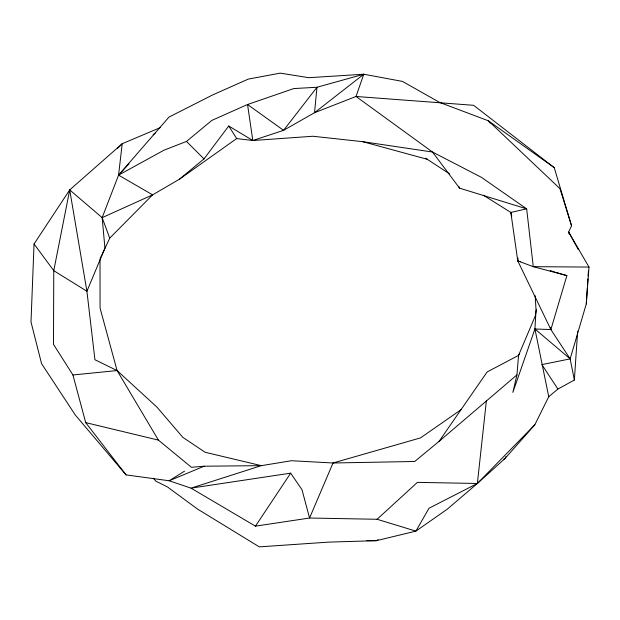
<?xml version="1.0" encoding="UTF-8"?>
<svg xmlns="http://www.w3.org/2000/svg" width="620" height="620" viewBox="0 0 620 620"><rect width="100%" height="100%" fill="white"/><g stroke="black" fill="none" stroke-linecap="round" stroke-linejoin="round"><path stroke-width="0.93" d="M160.534 127.503L122.21 143.716L69.711 189.914L34.046 243.97L31 321.989L41.556 363.622L75.284 414.989L126.046 474.889L169.151 480.764L191.022 488.142L255.456 526.148L309.558 518.025L377.099 519.273L415.896 531.123L447.16 509.268L477.369 483.476L505.099 458.397L534.827 424.762L548.746 396.722L557.892 389.058L574.36 380.045L577.646 331.188M548.746 396.722L534.928 328.988L536.037 310.039L535.184 295.755M574.36 380.045L570.152 358.872L586.28 303.947L587.341 287.533M587.466 285.595L587.9 278.837M588.086 275.939L588.396 271.111M586.28 303.947L589 267.065L568.649 232.043L571.547 225.788L554.241 167.648L473.618 105.299L356.019 96.472L314.526 112.708L283.572 130.332L252.821 140.523L236.677 138.57L179.382 179.25L152.613 194.85L102.16 217.651L69.711 189.914L53.77 270.669L53.483 344.348L72.927 374.976L85.7 422.615L126.046 474.889M557.892 389.058L541.888 364.606L570.152 358.872L550.878 329.561L534.928 328.988L512.841 392.413L516.941 374.906L518.56 355.384L535.269 315.999L536.439 309.318M556.683 272.575L566.874 275.629L550.878 329.561L517.77 260.896L518.057 258.06M486.359 401L477.369 483.476L429.009 508.237L415.896 531.123L376.433 540.671L328.615 542.12L259.284 546.871L197.4 508.981L167.447 486.933L155.791 481.143L153.326 478.183M554.241 167.648L488.32 120.776L439.611 102.408L402.434 81.398L363.769 74.237L356.019 96.472L432.496 152.024L481.384 177.32L526.659 208.855L533.278 266.67L566.874 275.629M516.941 374.906L439.076 441.363L414.695 461.489L333.017 462.993L291.532 460.722L261.322 465.651L205.127 452.267L182.853 437.371L156.829 407.007L117.087 370.558L94.938 359.747L86.916 291.253L104.935 248.155L102.16 217.651L118.567 175.127L122.21 143.716L117.436 148.506M505.835 456.607L505.099 458.397L503.502 459.459M100.014 258.912L109.725 238.142L152.613 194.85L118.567 175.127L168.966 117.102L212.474 95.023L248.217 79.12L280.263 73.129L308.675 77.694L363.769 74.237L314.526 112.708L316.99 87.257L363.769 74.237M255.456 526.148L290.672 473.153L301.987 489.707L309.558 518.025L333.017 462.993L420.492 437.898L461.551 409.347M439.076 441.363L487.118 371.977L518.56 355.384L519.668 353.803M179.382 179.25L204.003 158.898L228.741 126L252.821 140.523L312.883 136.253L362.754 141.685L432.496 152.024L459.567 188.147L526.659 208.855L510.841 212.443L483.329 195.184M128.921 163.82L118.567 175.127L164.029 150.164L186.488 141.438L211.808 120.419L247.551 104.517L293.803 88.559L316.99 87.257L283.572 130.332L247.551 104.517L252.821 140.523M534.827 424.762L477.369 483.476L417.384 482.375L377.099 519.273M153.125 134.811L155.287 132.998M378.06 539.648L376.433 540.671L366.808 540.64M184.551 471.146L169.151 480.764L204.174 466.217L261.322 465.651L191.022 488.142L290.672 473.153M72.927 374.976L117.087 370.558L158.418 440.123L191.433 467.286L204.174 466.217M589 267.065L533.278 266.67L517.77 260.896L510.841 212.443L511.748 216.147M85.7 422.615L158.418 440.123M362.754 141.685L427.281 159.301L449.438 173.809M517.77 260.896L520.544 261.725M550.196 270.622L554.83 272.017M425.723 158.162L427.281 159.301M534.928 328.988L570.152 358.872M186.488 141.438L204.003 158.898M490.118 123.039L488.32 120.776L559.945 188.65L571.547 225.788M34.046 243.97L53.77 270.669L86.916 291.253L69.711 189.914M228.741 126L236.677 138.57M578.382 249.705L568.649 232.043L569.106 233.911M458.738 186.418L459.567 188.147M102.16 217.651L109.725 238.142M117.087 370.558L100.068 308.109L100.014 259.873M550.444 327.685L550.878 329.561"/></g></svg>
